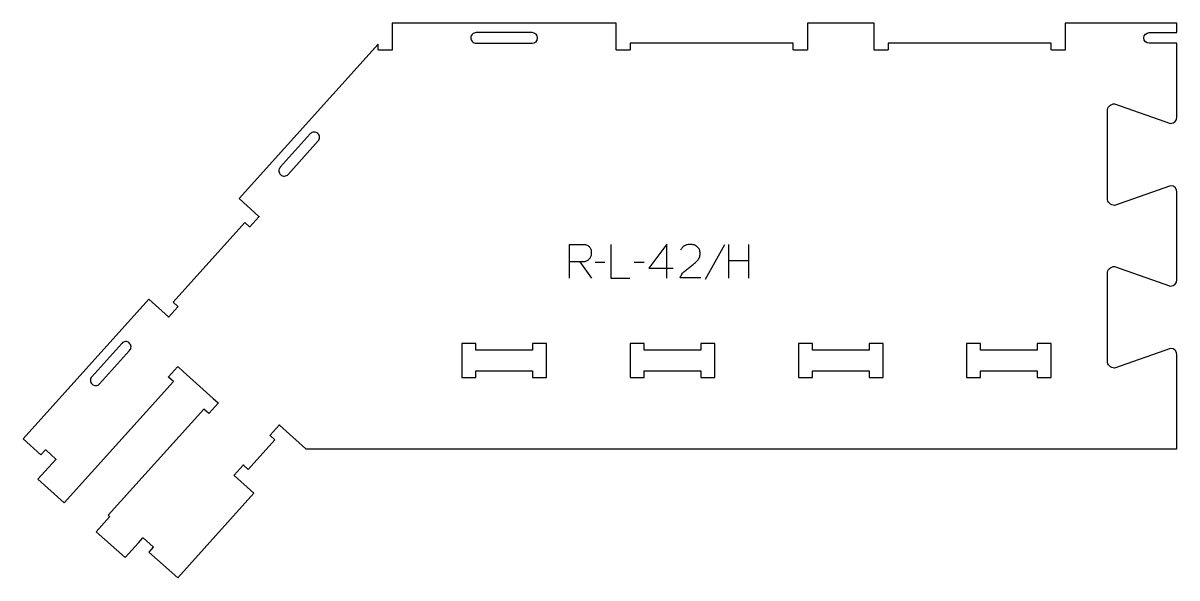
# Model space of a CAD drawing. Extents: x 0 to 1029, y 0 to 495.
import ezdxf

# ---------------------------------------------------------------- set-up
doc = ezdxf.new("R2010")
doc.units = 0
for name, color, linetype in [('1_ANYTOOL_1MMDEEP_LABELS_S', 2, 'CONTINUOUS'), ('3_ANYTOOL_CUTTHROUGH_INSID', 4, 'CONTINUOUS'), ('4_ANYTOOL_CUTTHROUGH_OUTSI', 5, 'CONTINUOUS')]:
    doc.layers.add(name, color=color, linetype=linetype)

msp = doc.modelspace()

# ---------------------------------------------------------------- linework, layer by layer
at = {"layer": '1_ANYTOOL_1MMDEEP_LABELS_S'}
for p, q in [((625.3198, 296.844934), (608.134086, 266.073506)), ((628.791229, 297.316363), (628.791229, 267.316363)), ((647.091229, 267.316363), (647.091229, 297.316363)), ((496.276943, 281.75922), (506.734086, 267.273506)), ((518.734086, 281.202077), (509.948372, 281.116363)), ((553.6198, 281.202077), (544.834086, 281.116363)), ((647.091229, 282.616363), (628.791229, 282.616363)), ((557.905514, 275.973506), (579.676943, 275.973506))]:
    msp.add_line(p, q, dxfattribs=at)
for points in [[(487.276943, 267.316363), (487.276943, 297.316363), (498.634086, 297.316363, -0.030274), (500.399899, 297.209347, -0.049), (502.121586, 296.826184, -0.050774), (503.454109, 296.233728, -0.06445), (504.612657, 295.355649, -0.0646), (505.502569, 294.219618, -0.052254), (506.1073, 292.904756, -0.050381), (506.496436, 291.212207, -0.031337), (506.605514, 289.473506, -0.040022), (506.495354, 288.099449, -0.042626), (506.160872, 286.762792, -0.04247), (505.592187, 285.473072, -0.036572), (504.826943, 284.287792, -0.051097), (503.885165, 283.273836, -0.061981), (502.743014, 282.498506, -0.061813), (501.434012, 282.022006, -0.049309), (500.048372, 281.844934, -0.003273), (499.180721, 281.807243, -0.003121), (498.312657, 281.780649, -0.003882), (497.294876, 281.763729, -0.002215), (496.276943, 281.75922), (487.3198, 281.75922)], [(604.105514, 267.35922), (585.805514, 267.402077, -0.034491), (586.468292, 269.149409, -0.037732), (587.375157, 270.782434, -0.037744), (588.514452, 272.257071, -0.03482), (589.855514, 273.552077, -0.00859), (592.814739, 275.95066, -0.008791), (595.855514, 278.244934, 0.020588), (598.674803, 280.478377, 0.025206), (601.276943, 282.95922, 0.046908), (602.297538, 284.260462, 0.051091), (603.0448, 285.73422, 0.050722), (603.493533, 287.382395, 0.041139), (603.634086, 289.087792, 0.039396), (603.491441, 290.895377, 0.058519), (603.001943, 292.63422, 0.060358), (602.211385, 294.041336, 0.061397), (601.105514, 295.216363, 0.048006), (599.749557, 296.138323, 0.045901), (598.2448, 296.791363, 0.045216), (596.504739, 297.193923, 0.034258), (594.7198, 297.316363, 0.055622), (592.08523, 297.022376, 0.079896), (589.641229, 296.041363, 0.080617), (587.671841, 294.375663, 0.060287), (586.234086, 292.216363)]]:
    msp.add_lwpolyline(points, format="xyb", dxfattribs=at)
for points in [[(523.876943, 297.316363), (523.876943, 267.316363), (540.976943, 267.316363)], [(573.891229, 267.316363), (573.934086, 297.35922), (557.905514, 275.973506)]]:
    msp.add_lwpolyline(points, dxfattribs=at)
at = {"layer": '3_ANYTOOL_CUTTHROUGH_INSID'}
for points in [[(453.940811, 486.075498), (403.940811, 486.075498, 0.414214), (399.190811, 481.325498, 0.414214), (403.940811, 476.575498), (453.940811, 476.575498, 1)], [(256.08457, 395.831405), (229.319352, 366.105619, 0.198913), (228.105795, 362.678652, 0.198913), (229.670915, 359.397306, 0.198913), (233.097884, 358.183754, 0.198913), (236.379228, 359.748878), (263.144452, 389.474671, 0.414214), (262.792881, 396.182982, 0.198912), (259.365911, 397.396531, 0.198912)], [(61.189745, 179.378773, 0.198912), (59.976186, 175.951807, 0.198912), (61.541303, 172.670461, 0.198912), (64.968271, 171.456906, 0.198912), (68.249615, 173.022026), (95.014839, 202.747819, 0.198913), (96.228396, 206.174787, 0.198913), (94.663275, 209.456132, 0.198913), (91.236306, 210.669684, 0.198913), (87.954963, 209.104559)]]:
    msp.add_lwpolyline(points, format="xyb", close=True, dxfattribs=at)
for points in [[(403.690811, 203.075498), (403.690811, 209.075498), (391.190811, 209.075498), (391.190811, 178.575498), (403.690811, 178.575498), (403.690811, 184.575498), (454.190811, 184.575498), (454.190811, 178.575498), (466.690811, 178.575498), (466.690811, 209.075498), (454.190811, 209.075498), (454.190811, 203.075498)], [(578.940811, 203.075498), (553.690811, 203.075498), (553.690811, 209.075498), (541.190811, 209.075498), (541.190811, 178.575498), (553.690811, 178.575498), (553.690811, 184.575498), (578.940811, 184.575498), (604.190811, 184.575498), (604.190811, 178.575498), (616.690811, 178.575498), (616.690811, 209.075498), (604.190811, 209.075498), (604.190811, 203.075498)], [(754.190811, 203.075498), (703.690811, 203.075498), (703.690811, 209.075498), (691.190811, 209.075498), (691.190811, 178.575498), (703.690811, 178.575498), (703.690811, 184.575498), (754.190811, 184.575498), (754.190811, 178.575498), (766.690811, 178.575498), (766.690811, 209.075498), (754.190811, 209.075498)], [(878.940811, 184.575498), (904.190811, 184.575498), (904.190811, 178.575498), (916.440811, 178.575498), (916.690811, 178.575498), (916.690811, 209.075498), (904.440811, 209.075498), (904.190811, 209.075498), (904.190811, 203.075498), (878.940811, 203.075498), (853.690811, 203.075498), (853.690811, 209.075498), (841.440811, 209.075498), (841.190811, 209.075498), (841.190811, 178.825498), (841.190811, 178.575498), (853.440811, 178.575498), (853.690811, 178.575498), (853.690811, 184.575498)]]:
    msp.add_lwpolyline(points, close=True, dxfattribs=at)
at = {"layer": '4_ANYTOOL_CUTTHROUGH_OUTSI'}
msp.add_lwpolyline([(0, 124.123727), (15.977614, 109.737419), (19.825115, 114.010502, -0.414214), (20.178184, 114.029006), (29.095921, 105.999438, -0.414214), (29.114425, 105.64637), (13.222573, 87.99668), (36.697408, 66.859844), (134.0559, 174.987403), (129.782817, 178.834904, -0.414214), (129.764314, 179.187973), (137.793881, 188.105711, -0.414214), (138.14695, 188.124214), (142.605819, 184.109431), (169.359033, 160.020729), (173.817902, 156.005945, -0.414214), (173.836405, 155.652877), (165.806838, 146.735139, -0.414214), (165.453769, 146.716635), (161.180686, 150.564136), (75.866545, 55.813183), (77.101276, 54.701427, -0.414214), (77.119779, 54.348358), (65.242711, 41.157538), (90.881207, 18.072532), (102.758276, 31.263352), (106.773059, 35.722221, -0.414214), (107.126128, 35.740725), (116.043866, 27.711158, -0.414214), (116.06237, 27.358089), (112.214869, 23.085006), (137.853365, 0), (205.770122, 75.4292), (188.120432, 91.321052, -0.414214), (188.101929, 91.674121), (196.131496, 100.591858, -0.414214), (196.484565, 100.610362), (200.757647, 96.762861), (224.511784, 123.144502), (220.238701, 126.992003, -0.414214), (220.220198, 127.345072), (228.249765, 136.26281, -0.414214), (228.602834, 136.281314), (252.154278, 115.075498), (578.940811, 115.075498), (1028.690811, 115.075498), (1028.690811, 198.826172, 0.412073), (1022.982859, 204.576019), (973.023399, 187.090067, -0.084369), (972.940811, 187.076032, -0.414214), (966.690811, 193.326032), (966.690811, 271.326032, -0.414214), (972.940811, 277.576032, -0.084369), (973.023399, 277.561996), (1022.982859, 260.076045, 0.412073), (1028.690811, 265.825891), (1028.690811, 343.825891, 0.412073), (1022.982859, 349.575737), (973.023399, 332.089786, -0.084369), (972.940811, 332.07575, -0.414214), (966.690811, 338.32575), (966.690811, 416.32575, -0.414214), (972.940811, 422.57575, -0.084369), (973.023399, 422.561715), (1022.982859, 405.075763, 0.412073), (1028.690811, 410.82561), (1028.690811, 476.575498), (1003.940811, 476.575498, -1), (1003.940811, 486.075498), (1028.690811, 486.075498), (1028.690811, 494.575498), (929.190811, 494.575498), (929.190811, 470.825498, -0.414214), (928.940811, 470.575498), (916.940811, 470.575498, -0.414214), (916.690811, 470.825498), (916.690811, 476.575498), (878.940811, 476.575498), (771.190811, 476.575498), (771.190811, 470.825498, -0.414214), (770.940811, 470.575498), (758.940811, 470.575498, -0.414214), (758.690811, 470.825498), (758.690811, 494.575498), (699.190811, 494.575498), (699.190811, 470.825498, -0.414214), (698.940811, 470.575498), (686.940811, 470.575498, -0.414214), (686.690811, 470.825498), (686.690811, 476.575498), (578.940811, 476.575498), (541.190811, 476.575498), (541.190811, 470.825498, -0.414214), (540.940811, 470.575498), (528.940811, 470.575498, -0.414214), (528.690811, 470.825498), (528.690811, 494.575498), (329.190811, 494.575498), (329.190811, 470.825498, -0.414214), (328.940811, 470.575498), (316.940811, 470.575498, -0.414214), (316.690811, 470.825498), (316.690811, 475.844506), (192.635546, 338.067175), (210.285235, 322.175323, -0.414214), (210.303739, 321.822254), (202.274171, 312.904516, -0.414214), (201.921103, 312.886013), (197.64802, 316.733514), (133.746047, 245.763183), (138.01913, 241.915682, -0.414214), (138.037633, 241.562613), (130.008066, 232.644875, -0.414214), (129.654997, 232.626372), (112.005307, 248.518224)], format="xyb", close=True, dxfattribs=at)

doc.saveas('drawing.dxf')
